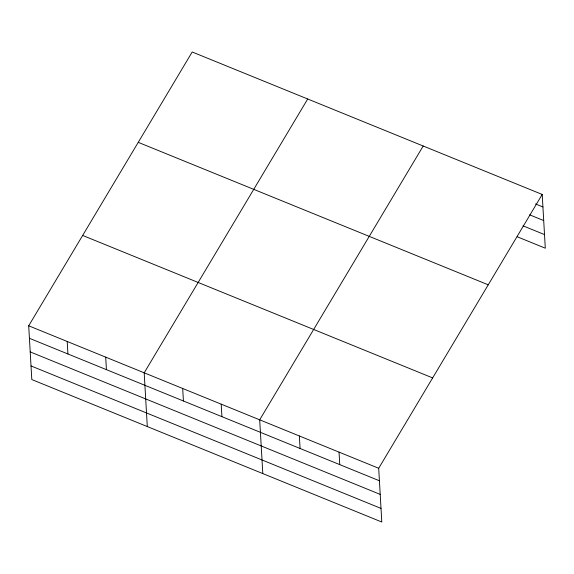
<?xml version="1.0" encoding="UTF-8"?>
<svg xmlns="http://www.w3.org/2000/svg" width="574" height="574" viewBox="0 0 574 574"><rect width="100%" height="100%" fill="white"/><g stroke="black" fill="none" stroke-linecap="round" stroke-linejoin="round"><path stroke-width="0.86" d="M542.2 194.45L378.696 468.269L381.796 522.017L31.8 379.55L28.7 325.802L192.204 51.983L542.2 194.45L545.3 248.198L517.203 236.761M307.7 98.993L144.196 372.82L147.296 426.561M423.203 146.011L259.699 419.831L262.799 473.579M535.485 203.921L542.925 206.949M529.659 214.841L543.707 220.559M523.029 225.84L544.518 234.587M138.248 142.345L488.244 284.812M82.656 235.44L432.653 377.914M28.7 325.802L378.696 468.269M29.418 338.301L379.414 480.775M30.207 351.912L380.203 494.386M31.018 365.939L381.014 508.406M339.033 452.125L339.751 464.624M299.363 435.982L300.087 448.481M221.198 404.161L221.916 416.659M182.697 388.49L183.422 400.989M105.702 357.143L106.42 369.649M67.201 341.473L67.919 353.971"/></g></svg>
